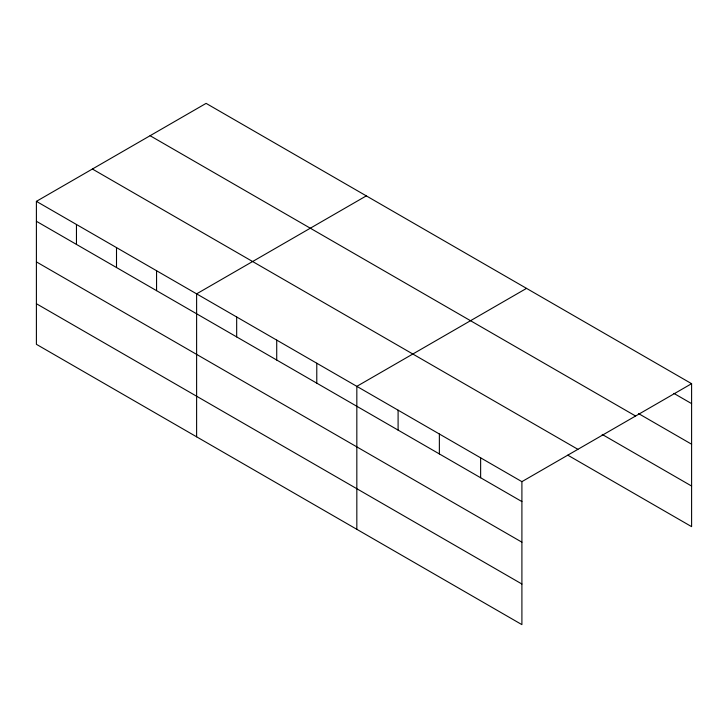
<?xml version="1.0" encoding="UTF-8"?>
<svg xmlns="http://www.w3.org/2000/svg" width="728" height="728" viewBox="0 0 728 728"><rect width="100%" height="100%" fill="white"/><g stroke="black" fill="none" stroke-linecap="round" stroke-linejoin="round"><path stroke-width="1.09" d="M521.903 542.187L521.903 481.654L36.4 201.356L36.4 344.317L521.903 624.624L521.903 542.187L36.4 261.889M567.795 455.164L691.6 526.644L691.6 383.683L206.097 103.376L36.4 201.356M366.311 195.877L196.615 293.857L196.615 436.818M526.526 288.379L356.829 386.35L356.829 529.32M521.903 481.654L691.6 383.683M673.91 393.402L691.6 403.612M638.538 413.577L691.6 444.216M150.095 135.708L635.599 416.016M602.183 434.425L691.6 486.04M92.401 169.023L577.905 449.322M36.4 221.285L521.903 501.583M36.4 303.722L521.903 584.02M480.635 457.83L480.635 477.759M439.366 434.006L439.366 453.935M398.098 410.183L398.098 430.111M316.78 363.226L316.78 383.156M276.722 340.103L276.722 360.032M236.673 316.98L236.673 336.909M156.566 270.734L156.566 290.663M116.507 247.602L116.507 267.54M76.458 224.479L76.458 244.408"/></g></svg>
